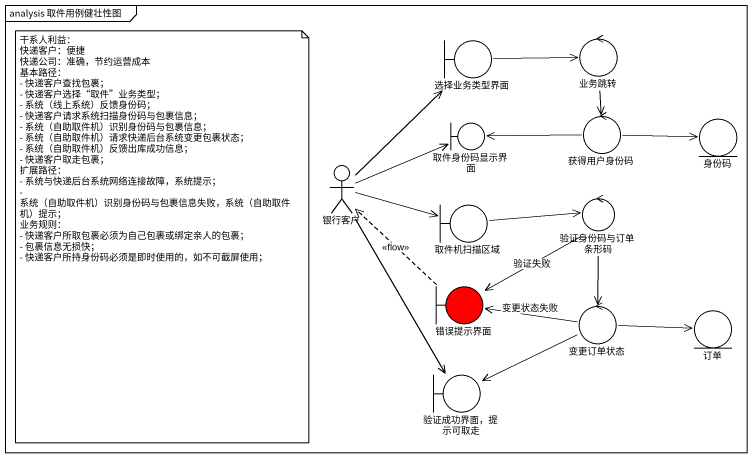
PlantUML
@startuml
mainframe analysis 取件用例健壮性图
boundary 选择业务类型界面
control 业务跳转
boundary 取件身份码显示界面
control 获得用户身份码
entity 身份码
actor 银行客户
boundary 取件机扫描区域
control 验证身份码与订单条形码
boundary 错误提示界面 #FF0000
control 变更订单状态
entity 订单
boundary "验证成功界面，提示可取走" as 验证成功界面_提示可取走
选择业务类型界面 -right-> 业务跳转
业务跳转 --> 获得用户身份码
获得用户身份码 -left-> 取件身份码显示界面
获得用户身份码 -right-> 身份码
银行客户 -up-> 选择业务类型界面
银行客户 -right-> 取件身份码显示界面
银行客户 -right-> 取件机扫描区域
银行客户 --> 验证成功界面_提示可取走
取件机扫描区域 -right-> 验证身份码与订单条形码
验证身份码与订单条形码 --> 错误提示界面 : 验证失败
验证身份码与订单条形码 --> 变更订单状态
错误提示界面 .up.> 银行客户 : <<flow>>
变更订单状态 -left-> 错误提示界面 : 变更状态失败
变更订单状态 -right-> 订单
变更订单状态 -left-> 验证成功界面_提示可取走
note as N1
  干系人利益：
  快递客户：便捷
  快递公司：准确，节约运营成本
  基本路径：
  - 快递客户查找包裹；
  - 快递客户选择“取件”业务类型；
  - 系统（线上系统）反馈身份码；
  - 快递客户请求系统扫描身份码与包裹信息；
  - 系统（自助取件机）识别身份码与包裹信息；
  - 系统（自助取件机）请求快递后台系统变更包裹状态；
  - 系统（自助取件机）反馈出库成功信息；
  - 快递客户取走包裹；
  扩展路径：
  - 系统与快递后台系统网络连接故障，系统提示；
  - 系统（自助取件机）识别身份码与包裹信息失败，系统（自助取件机）提示；
  业务规则：
  - 快递客户所取包裹必须为自己包裹或绑定亲人的包裹；
  - 包裹信息无损快；
  - 快递客户所持身份码必须是即时使用的，如不可截屏使用；
end note
@enduml
